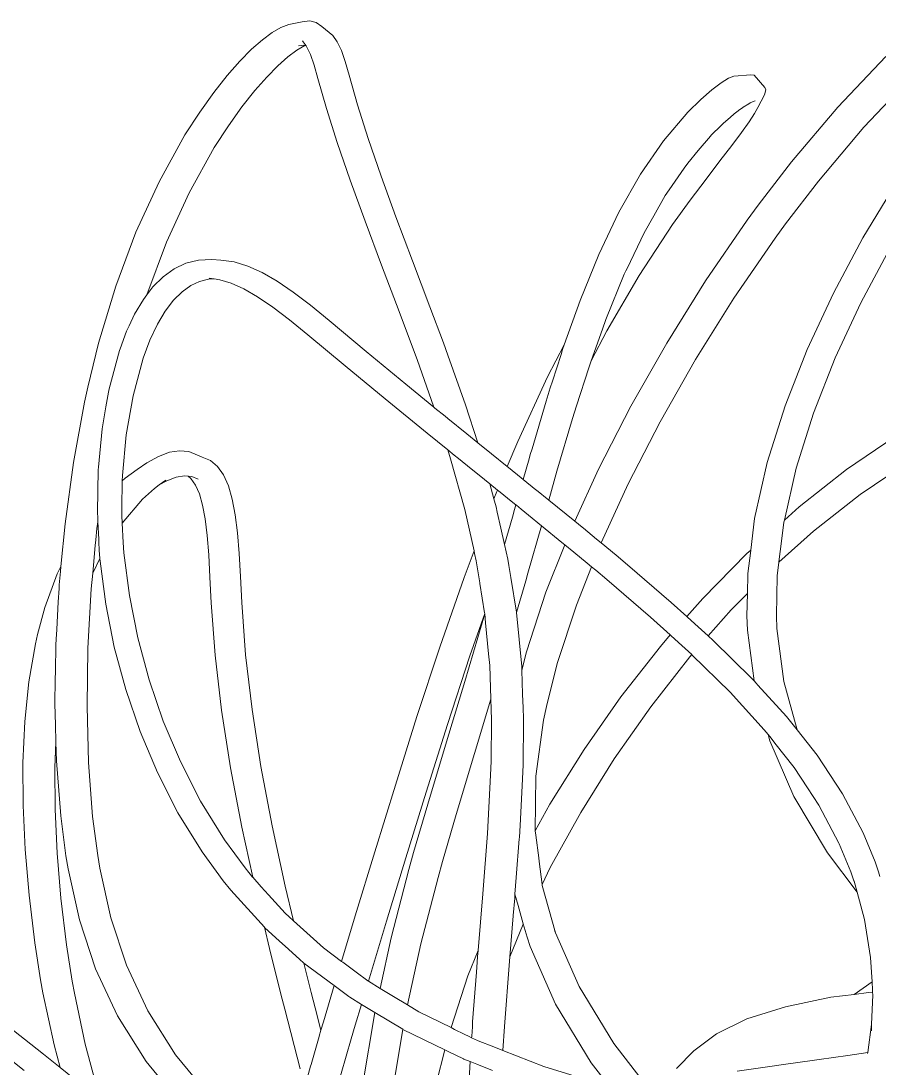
# Model space of a CAD drawing. Header units: millimetres. Extents: x 930469 to 1523124, y -120375 to 411163.
# Drawn here: x 1425428.4 to 1425753.2, y -6006.1 to -5609.9 of the extents above; entities that cross this region are included whole.
import ezdxf

# ---------------------------------------------------------------- set-up
doc = ezdxf.new("R2010")
doc.units = ezdxf.units.MM
doc.layers.add('A-NET THAY', color=8, linetype='Continuous', lineweight=0)
doc.layers.add('COT VACH', color=8, linetype='Continuous', lineweight=0)

# ---------------------------------------------------------------- blocks, each defined once
blk = doc.blocks.new('fgholol')
at = {"layer": 'A-NET THAY', "ltscale": 3}
for p, q in [((1043494.47, 33435.07), (1043497.42, 33436.15)), ((1043502.58, 33437.23), (1043497.42, 33436.15)), ((1043502.58, 33437.23), (1043505.43, 33437.52)), ((1043505.43, 33437.52), (1043507.85, 33436.89)), ((1043507.85, 33436.89), (1043509.91, 33435.38)), ((1043487.45, 33430.39), (1043491.15, 33433.15)), ((1043491.15, 33433.15), (1043494.47, 33435.07)), ((1043514.09, 33431.95), (1043509.91, 33435.38)), ((1043514.09, 33431.95), (1043515.83, 33429.6)), ((1043483.38, 33426.78), (1043487.45, 33430.39)), ((1043503.54, 33428.19), (1043500.49, 33426.43)), ((1043501.08, 33428.11), (1043503.18, 33428.32)), ((1043502.61, 33430.01), (1043502.89, 33429.63)), ((1043502.89, 33429.63), (1043504.01, 33428.11)), ((1043503.18, 33428.32), (1043503.6, 33428.21)), ((1043503.6, 33428.21), (1043503.54, 33428.19)), ((1043503.6, 33428.21), (1043504.01, 33428.11)), ((1043504.01, 33428.11), (1043504.2, 33427.86)), ((1043504.2, 33427.86), (1043505.66, 33424.8)), ((1043515.83, 33429.6), (1043517.38, 33426.37)), ((1043478.95, 33422.3), (1043483.38, 33426.78)), ((1043497.07, 33423.88), (1043493.28, 33420.52)), ((1043500.49, 33426.43), (1043497.07, 33423.88)), ((1043505.66, 33424.8), (1043507.06, 33420.77)), ((1043517.38, 33426.37), (1043518.82, 33422.2)), ((1043705.26, 33404.91), (1043723.45, 33424.12)), ((1043474.18, 33416.88), (1043478.95, 33422.3)), ((1043493.28, 33420.52), (1043489.11, 33416.3)), ((1043507.06, 33420.77), (1043508.49, 33415.69)), ((1043518.82, 33422.2), (1043520.27, 33417.06)), ((1043469.1, 33410.49), (1043474.18, 33416.88)), ((1043489.11, 33416.3), (1043484.58, 33411.16)), ((1043520.27, 33417.06), (1043523.46, 33405.76)), ((1043665.95, 33416.62), (1043663.92, 33415.81)), ((1043672.33, 33417.09), (1043665.95, 33416.62)), ((1043673.65, 33417.04), (1043672.33, 33417.09)), ((1043677.64, 33412.36), (1043673.65, 33417.04)), ((1043732.86, 33416.04), (1043715.08, 33397.27)), ((1043508.49, 33415.69), (1043511.69, 33404.36)), ((1043661.11, 33414.1), (1043657.57, 33411.45)), ((1043663.92, 33415.81), (1043661.11, 33414.1)), ((1043678.03, 33411.41), (1043677.64, 33412.36)), ((1043463.75, 33403.04), (1043469.1, 33410.49)), ((1043484.58, 33411.16), (1043479.73, 33405.04)), ((1043657.57, 33411.45), (1043653.35, 33407.8)), ((1043675.03, 33404.8), (1043677.5, 33409.54)), ((1043677.5, 33409.54), (1043678.03, 33411.41)), ((1043479.73, 33405.04), (1043474.58, 33397.88)), ((1043511.69, 33404.36), (1043515.76, 33391.52)), ((1043523.46, 33405.76), (1043527.5, 33393)), ((1043653.35, 33407.8), (1043648.48, 33403.06)), ((1043668.22, 33403.98), (1043669.12, 33404.65)), ((1043669.12, 33404.65), (1043669.44, 33404.89)), ((1043669.44, 33404.89), (1043671.54, 33406.17)), ((1043671.54, 33406.17), (1043672.1, 33406.51)), ((1043672.1, 33406.51), (1043673.61, 33407.11)), ((1043673.61, 33407.11), (1043674.01, 33407.27)), ((1043675.03, 33404.8), (1043673.78, 33402.44)), ((1043687.74, 33384.17), (1043705.26, 33404.91)), ((1043458.14, 33394.42), (1043463.75, 33403.04)), ((1043648.48, 33403.06), (1043639.31, 33392.2)), ((1043661.99, 33398.85), (1043664.48, 33401)), ((1043664.48, 33401), (1043666.05, 33402.36)), ((1043666.05, 33402.36), (1043667.02, 33403.08)), ((1043667.02, 33403.08), (1043668.22, 33403.98)), ((1043673.78, 33402.44), (1043671.71, 33399.29)), ((1043474.58, 33397.88), (1043469.22, 33389.65)), ((1043657.34, 33394.31), (1043661.13, 33398.01)), ((1043661.13, 33398.01), (1043661.99, 33398.85)), ((1043671.71, 33399.29), (1043668.83, 33395.29)), ((1043715.08, 33397.27), (1043697.9, 33376.92)), ((1043448.37, 33376.69), (1043458.14, 33394.42)), ((1043527.5, 33393), (1043532.37, 33378.83)), ((1043639.31, 33392.2), (1043630.58, 33379.53)), ((1043652.41, 33388.47), (1043657.02, 33393.93)), ((1043657.02, 33393.93), (1043657.34, 33394.31)), ((1043668.83, 33395.29), (1043665.14, 33390.4)), ((1043469.22, 33389.65), (1043459.72, 33372.42)), ((1043515.76, 33391.52), (1043520.66, 33377.26)), ((1043648.43, 33383.76), (1043652.41, 33388.47)), ((1043665.14, 33390.4), (1043660.64, 33384.56)), ((1043660.64, 33384.56), (1043655.38, 33377.68)), ((1043641.42, 33373.58), (1043647.08, 33381.8)), ((1043647.08, 33381.8), (1043648.43, 33383.76)), ((1043675.12, 33367.77), (1043687.74, 33384.17)), ((1043439.62, 33357.55), (1043448.37, 33376.69)), ((1043520.66, 33377.26), (1043526.31, 33361.74)), ((1043532.37, 33378.83), (1043538.01, 33363.37)), ((1043630.58, 33379.53), (1043622.39, 33365.12)), ((1043655.38, 33377.68), (1043649.37, 33369.67)), ((1043697.9, 33376.92), (1043685.49, 33360.79)), ((1043459.72, 33372.42), (1043451.2, 33353.77)), ((1043639.93, 33371.41), (1043641.42, 33373.58)), ((1043714.77, 33355.41), (1043727.06, 33375.73)), ((1043635.57, 33363.75), (1043639.93, 33371.41)), ((1043649.37, 33369.67), (1043642.71, 33360.49)), ((1043622.39, 33365.12), (1043614.76, 33349.12)), ((1043670.98, 33362.1), (1043675.12, 33367.77)), ((1043526.31, 33361.74), (1043532.57, 33345.12)), ((1043538.01, 33363.37), (1043544.25, 33346.79)), ((1043642.71, 33360.49), (1043630.04, 33341.24)), ((1043631.92, 33357.34), (1043635.57, 33363.75)), ((1043655.22, 33339.16), (1043670.98, 33362.1)), ((1043685.49, 33360.79), (1043681.5, 33355.34)), ((1043431.98, 33337.13), (1043439.62, 33357.55)), ((1043625.51, 33343.89), (1043631.92, 33357.34)), ((1043451.2, 33353.77), (1043443.78, 33333.93)), ((1043681.5, 33355.34), (1043665.94, 33332.68)), ((1043703.59, 33334.49), (1043714.77, 33355.41)), ((1043614.76, 33349.12), (1043607.68, 33331.73)), ((1043713.93, 33330.88), (1043724.92, 33351.45)), ((1043454.06, 33343.72), (1043458.55, 33345.84)), ((1043458.55, 33345.84), (1043463.33, 33347.02)), ((1043463.33, 33347.02), (1043468.34, 33347.24)), ((1043471.72, 33347.03), (1043468.34, 33347.24)), ((1043471.72, 33347.03), (1043476.73, 33346.32)), ((1043476.73, 33346.32), (1043481.93, 33344.73)), ((1043481.93, 33344.73), (1043487.35, 33342.28)), ((1043532.57, 33345.12), (1043539.22, 33327.62)), ((1043544.25, 33346.79), (1043550.9, 33329.3)), ((1043446, 33336.85), (1043449.88, 33340.71)), ((1043449.88, 33340.71), (1043454.06, 33343.72)), ((1043487.35, 33342.28), (1043493.04, 33339.01)), ((1043617.49, 33324.57), (1043624.44, 33341.66)), ((1043630.04, 33341.24), (1043617.81, 33320.28)), ((1043624.44, 33341.66), (1043625.08, 33342.99)), ((1043625.08, 33342.99), (1043625.51, 33343.89)), ((1043425.49, 33315.64), (1043431.98, 33337.13)), ((1043443.78, 33333.93), (1043446, 33336.85)), ((1043457.05, 33335.06), (1043460.33, 33337.41)), ((1043460.33, 33337.41), (1043463.66, 33338.98)), ((1043463.66, 33338.98), (1043467.07, 33339.83)), ((1043467.07, 33339.83), (1043469.19, 33339.92)), ((1043467.28, 33340.19), (1043469.19, 33339.92)), ((1043469.19, 33339.92), (1043471.31, 33339.62)), ((1043471.31, 33339.62), (1043475.68, 33338.28)), ((1043475.68, 33338.28), (1043480.45, 33336.13)), ((1043493.04, 33339.01), (1043499.11, 33334.9)), ((1043640.49, 33315.58), (1043655.22, 33339.16)), ((1043442.41, 33332.14), (1043443.7, 33333.82)), ((1043443.7, 33333.82), (1043443.78, 33333.93)), ((1043453.84, 33331.86), (1043457.05, 33335.06)), ((1043480.45, 33336.13), (1043485.67, 33333.12)), ((1043485.67, 33333.12), (1043491.4, 33329.24)), ((1043499.11, 33334.9), (1043505.63, 33329.96)), ((1043693.7, 33313.23), (1043703.59, 33334.49)), ((1043439.11, 33326.59), (1043442.41, 33332.14)), ((1043450.72, 33327.76), (1043453.84, 33331.86)), ((1043491.4, 33329.24), (1043497.7, 33324.47)), ((1043505.63, 33329.96), (1043512.69, 33324.19)), ((1043550.9, 33329.3), (1043555.99, 33315.69)), ((1043607.68, 33331.73), (1043601.7, 33314.92)), ((1043665.94, 33332.68), (1043651.41, 33309.43)), ((1043704.22, 33310.02), (1043713.93, 33330.88)), ((1043437.02, 33322.14), (1043439.11, 33326.59)), ((1043447.73, 33322.74), (1043450.72, 33327.76)), ((1043539.22, 33327.62), (1043544.31, 33314.04)), ((1043436.09, 33320.17), (1043437.02, 33322.14)), ((1043444.93, 33316.78), (1043447.73, 33322.74)), ((1043497.7, 33324.47), (1043504.68, 33318.77)), ((1043512.69, 33324.19), (1043526.75, 33312.43)), ((1043616.16, 33320.84), (1043617.49, 33324.57)), ((1043433.59, 33313.46), (1043436.09, 33320.17)), ((1043504.68, 33318.77), (1043518.79, 33306.97)), ((1043611.92, 33308.9), (1043616.16, 33320.84)), ((1043617.81, 33320.28), (1043611.92, 33308.9)), ((1043421.39, 33298.96), (1043425.49, 33315.64)), ((1043433.36, 33312.85), (1043433.59, 33313.46)), ((1043442.35, 33309.87), (1043444.93, 33316.78)), ((1043544.31, 33314.04), (1043545.99, 33309.46)), ((1043555.99, 33315.69), (1043557.69, 33311.07)), ((1043595.43, 33302.8), (1043601.7, 33314.92)), ((1043601.09, 33313.18), (1043600.49, 33311.34)), ((1043601.7, 33314.92), (1043601.09, 33313.18)), ((1043626.95, 33291.74), (1043640.49, 33315.58)), ((1043685.29, 33291.84), (1043693.7, 33313.23)), ((1043429.47, 33298.33), (1043433.36, 33312.85)), ((1043438.56, 33295.71), (1043442.35, 33309.87)), ((1043526.75, 33312.43), (1043541.76, 33300.04)), ((1043545.99, 33309.46), (1043552.39, 33291.37)), ((1043557.69, 33311.07), (1043564.33, 33292.31)), ((1043600.49, 33311.34), (1043597.22, 33301.19)), ((1043651.41, 33309.43), (1043638.04, 33285.89)), ((1043696, 33289.12), (1043704.22, 33310.02)), ((1043518.79, 33306.97), (1043533.89, 33294.5)), ((1043606.36, 33291.94), (1043610.99, 33306.29)), ((1043610.99, 33306.29), (1043611.92, 33308.9)), ((1043584.18, 33278.43), (1043595.43, 33302.8)), ((1043597.22, 33301.19), (1043596.39, 33298.64)), ((1043420.15, 33293.26), (1043421.39, 33298.96)), ((1043428.26, 33291.52), (1043429.25, 33297.08)), ((1043429.25, 33297.08), (1043429.47, 33298.33)), ((1043541.76, 33300.04), (1043552.39, 33291.37)), ((1043596.39, 33298.64), (1043594.85, 33293.65)), ((1043415.93, 33270.41), (1043420.15, 33293.26)), ((1043435.91, 33280.9), (1043438.56, 33295.71)), ((1043533.89, 33294.5), (1043549.85, 33281.48)), ((1043594.85, 33293.65), (1043589.51, 33275.64)), ((1043426.77, 33283.22), (1043428.26, 33291.52)), ((1043552.39, 33291.37), (1043552.79, 33291.04)), ((1043552.79, 33291.04), (1043556.62, 33287.93)), ((1043564.33, 33292.31), (1043568.96, 33277.93)), ((1043604.87, 33287.1), (1043606.36, 33291.94)), ((1043614.71, 33267.94), (1043626.95, 33291.74)), ((1043678.57, 33270.47), (1043685.29, 33291.84)), ((1043556.62, 33287.93), (1043557.63, 33287.1)), ((1043557.63, 33287.1), (1043564.88, 33281.23)), ((1043598.94, 33267.12), (1043604.87, 33287.1)), ((1043638.04, 33285.89), (1043625.96, 33262.39)), ((1043689.47, 33268.34), (1043696, 33289.12)), ((1043425.9, 33274.03), (1043426.77, 33283.22)), ((1043549.85, 33281.48), (1043557.62, 33275.2)), ((1043564.88, 33281.23), (1043568.96, 33277.93)), ((1043434.46, 33265.57), (1043435.91, 33280.9)), ((1043568.96, 33277.93), (1043574.2, 33273.7)), ((1043580.17, 33268.88), (1043584.18, 33278.43)), ((1043708.6, 33267.76), (1043727.01, 33280.29)), ((1043425.4, 33268.71), (1043425.9, 33274.03)), ((1043448.14, 33272.76), (1043452.27, 33274.29)), ((1043452.27, 33274.29), (1043456.13, 33274.9)), ((1043456.13, 33274.9), (1043459.68, 33274.57)), ((1043459.68, 33274.57), (1043462.88, 33273.25)), ((1043557.62, 33275.2), (1043560.05, 33273.24)), ((1043557.62, 33275.2), (1043558.71, 33271.82)), ((1043574.2, 33273.7), (1043580.17, 33268.88)), ((1043588.86, 33273.45), (1043588.4, 33271.84)), ((1043589.51, 33275.64), (1043588.86, 33273.45)), ((1043412.76, 33247.29), (1043415.93, 33270.41)), ((1043443.76, 33270.32), (1043440.06, 33267.81)), ((1043443.76, 33270.32), (1043448.14, 33272.76)), ((1043462.88, 33273.25), (1043462.9, 33273.23)), ((1043464.73, 33272.47), (1043462.9, 33273.23)), ((1043464.73, 33272.47), (1043467.82, 33271.2)), ((1043467.82, 33271.2), (1043470.52, 33268.95)), ((1043558.71, 33271.82), (1043564.06, 33252.61)), ((1043560.05, 33273.24), (1043561.67, 33271.93)), ((1043561.67, 33271.93), (1043566.5, 33268.02)), ((1043588.4, 33271.84), (1043586.17, 33264.04)), ((1043673.77, 33249.22), (1043678.57, 33270.47)), ((1043713.7, 33258.28), (1043731.66, 33270.49)), ((1043425.05, 33251.66), (1043425.3, 33267.62)), ((1043425.3, 33267.62), (1043425.4, 33268.71)), ((1043434.43, 33263.49), (1043434.46, 33265.57)), ((1043435.55, 33264.5), (1043440.06, 33267.81)), ((1043470.52, 33268.95), (1043472.8, 33265.74)), ((1043472.8, 33265.74), (1043474.65, 33261.6)), ((1043566.5, 33268.02), (1043569.52, 33265.59)), ((1043569.52, 33265.59), (1043573.51, 33262.37)), ((1043580.17, 33268.88), (1043580.59, 33268.54)), ((1043580.59, 33268.54), (1043585.39, 33264.67)), ((1043595.83, 33256.22), (1043598.94, 33267.12)), ((1043605.67, 33248.23), (1043614.71, 33267.94)), ((1043685.03, 33248.67), (1043689.47, 33268.34)), ((1043690.62, 33253.68), (1043708.6, 33267.76)), ((1043434.29, 33254.03), (1043434.42, 33262.65)), ((1043434.42, 33262.65), (1043434.43, 33263.49)), ((1043434.43, 33263.49), (1043435.55, 33264.5)), ((1043448.46, 33261.97), (1043446.65, 33260.63)), ((1043450.98, 33263.81), (1043448.46, 33261.97)), ((1043448.46, 33261.97), (1043451.24, 33263.51)), ((1043451.24, 33263.51), (1043454.83, 33264.85)), ((1043454.83, 33264.85), (1043458.03, 33265.35)), ((1043458.03, 33265.35), (1043459.37, 33265.23)), ((1043459.37, 33265.23), (1043460.81, 33265.09)), ((1043459.37, 33265.23), (1043460.35, 33264.41)), ((1043460.35, 33264.41), (1043462.13, 33261.9)), ((1043460.81, 33265.09), (1043463.18, 33264.11)), ((1043462.13, 33261.9), (1043463.61, 33258.58)), ((1043474.65, 33261.6), (1043476.09, 33256.56)), ((1043573.51, 33262.37), (1043576.44, 33260.01)), ((1043573.51, 33262.37), (1043575.1, 33256.68)), ((1043585.39, 33264.67), (1043586.17, 33264.04)), ((1043586.17, 33264.04), (1043591, 33260.15)), ((1043625.96, 33262.39), (1043615.69, 33240)), ((1043446.65, 33260.63), (1043442.13, 33256.54)), ((1043463.61, 33258.58), (1043464.82, 33254.35)), ((1043575.1, 33256.68), (1043576.21, 33259.47)), ((1043576.21, 33259.47), (1043576.44, 33260.01)), ((1043576.44, 33260.01), (1043576.86, 33259.67)), ((1043576.86, 33259.67), (1043578.89, 33258.03)), ((1043578.89, 33258.03), (1043581.67, 33255.78)), ((1043591, 33260.15), (1043591.25, 33259.94)), ((1043591.25, 33259.94), (1043595.83, 33256.22)), ((1043696.08, 33244.47), (1043713.7, 33258.28)), ((1043434.23, 33250.41), (1043434.29, 33254.03)), ((1043442.13, 33256.54), (1043434.38, 33247.46)), ((1043464.82, 33254.35), (1043465.79, 33249.14)), ((1043476.09, 33256.56), (1043477.19, 33250.65)), ((1043575.1, 33256.68), (1043575.32, 33255.86)), ((1043575.32, 33255.86), (1043575.94, 33253.64)), ((1043575.94, 33253.64), (1043576.38, 33251.69)), ((1043581.67, 33255.78), (1043583.41, 33254.38)), ((1043583.41, 33254.38), (1043582.93, 33252.68)), ((1043583.41, 33254.38), (1043583.59, 33254.24)), ((1043583.59, 33254.24), (1043585.43, 33252.74)), ((1043595.83, 33256.22), (1043605.67, 33248.23)), ((1043685.03, 33248.67), (1043690.62, 33253.68)), ((1043425.05, 33251.66), (1043425.13, 33249.39)), ((1043434.22, 33249.85), (1043434.23, 33250.41)), ((1043434.23, 33250.41), (1043434.38, 33247.46)), ((1043477.19, 33250.65), (1043478.02, 33243.83)), ((1043564.06, 33252.61), (1043567.57, 33236.96)), ((1043576.38, 33251.69), (1043577.73, 33245.65)), ((1043582.1, 33249.77), (1043579.14, 33239.36)), ((1043582.93, 33252.68), (1043582.1, 33249.77)), ((1043585.43, 33252.74), (1043588.23, 33250.47)), ((1043588.23, 33250.47), (1043593.06, 33246.54)), ((1043411.22, 33231.11), (1043412.76, 33247.29)), ((1043425.2, 33248), (1043424.85, 33245.48)), ((1043425.2, 33248), (1043425.13, 33249.39)), ((1043425.52, 33241.48), (1043425.2, 33248)), ((1043434.38, 33247.46), (1043434.74, 33240.18)), ((1043465.79, 33249.14), (1043466.55, 33242.88)), ((1043577.73, 33245.65), (1043579.14, 33239.36)), ((1043593.06, 33246.54), (1043587.94, 33228.54)), ((1043593.06, 33246.54), (1043600.83, 33240.23)), ((1043605.67, 33248.23), (1043608.49, 33245.94)), ((1043608.49, 33245.94), (1043608.96, 33245.55)), ((1043672.3, 33237.27), (1043673.77, 33249.22)), ((1043683.96, 33240.72), (1043684.83, 33247.81)), ((1043684.83, 33247.81), (1043685.03, 33248.67)), ((1043424.85, 33245.48), (1043424.44, 33241.19)), ((1043466.55, 33242.88), (1043467.14, 33235.53)), ((1043478.02, 33243.83), (1043478.64, 33236.05)), ((1043608.96, 33245.55), (1043613.96, 33241.42)), ((1043682.98, 33232.75), (1043696.08, 33244.47)), ((1043424.24, 33239.08), (1043423.25, 33228.59)), ((1043424.44, 33241.19), (1043424.24, 33239.08)), ((1043425.58, 33240.29), (1043425.52, 33241.48)), ((1043425.73, 33237.25), (1043425.58, 33240.29)), ((1043434.74, 33240.18), (1043435.08, 33236.23)), ((1043579.14, 33239.36), (1043580.37, 33233.86)), ((1043594.76, 33221.37), (1043601.91, 33239.34)), ((1043600.83, 33240.23), (1043601.91, 33239.34)), ((1043601.91, 33239.34), (1043605.29, 33236.55)), ((1043613.96, 33241.42), (1043615.69, 33240)), ((1043615.69, 33240), (1043621.35, 33235.33)), ((1043682.99, 33232.8), (1043683.96, 33240.72)), ((1043426, 33234.1), (1043423.25, 33228.59)), ((1043426, 33234.1), (1043425.73, 33237.25)), ((1043426.09, 33233.14), (1043426, 33234.1)), ((1043435.08, 33236.23), (1043437.16, 33220.16)), ((1043467.14, 33235.53), (1043467.63, 33227.04)), ((1043478.64, 33236.05), (1043479.15, 33227.26)), ((1043563.79, 33226.95), (1043567.57, 33236.96)), ((1043567.57, 33236.96), (1043567.77, 33236.06)), ((1043567.77, 33236.06), (1043568.41, 33233.2)), ((1043580.37, 33233.86), (1043580.76, 33231.44)), ((1043605.29, 33236.55), (1043610.36, 33232.37)), ((1043621.35, 33235.33), (1043625.6, 33231.76)), ((1043654.12, 33219), (1043670.87, 33235.96)), ((1043672.3, 33237.27), (1043670.87, 33235.96)), ((1043671.22, 33228.47), (1043672.29, 33237.17)), ((1043672.29, 33237.17), (1043672.3, 33237.27)), ((1043409.83, 33228.32), (1043411.22, 33231.11)), ((1043411.04, 33229.15), (1043411.22, 33231.11)), ((1043428.2, 33216.87), (1043426.09, 33233.14)), ((1043568.41, 33233.2), (1043569.76, 33224.87)), ((1043580.76, 33231.44), (1043581.5, 33226.88)), ((1043612.05, 33230.97), (1043606.3, 33216.5)), ((1043610.36, 33232.37), (1043612.05, 33230.97)), ((1043612.05, 33230.97), (1043613.67, 33229.64)), ((1043625.6, 33231.76), (1043642.23, 33217.5)), ((1043682.34, 33227.53), (1043682.98, 33232.75)), ((1043682.98, 33232.75), (1043682.99, 33232.8)), ((1043405.12, 33215.56), (1043409.83, 33228.32)), ((1043410.57, 33224.2), (1043411.04, 33229.15)), ((1043423.25, 33228.59), (1043422.69, 33222.69)), ((1043467.63, 33227.04), (1043468.11, 33217.32)), ((1043479.15, 33227.26), (1043479.63, 33217.42)), ((1043554.59, 33200.58), (1043563.79, 33226.95)), ((1043581.5, 33226.88), (1043583.62, 33213.77)), ((1043587.12, 33225.66), (1043587.94, 33228.54)), ((1043613.67, 33229.64), (1043617.88, 33226.11)), ((1043617.88, 33226.11), (1043634.42, 33211.92)), ((1043671.03, 33220.89), (1043671.18, 33228.14)), ((1043671.18, 33228.14), (1043671.22, 33228.47)), ((1043682.03, 33212.46), (1043682.34, 33227.53)), ((1043410.21, 33217.78), (1043410.49, 33222.71)), ((1043410.49, 33222.71), (1043410.57, 33224.2)), ((1043422.69, 33222.69), (1043421.44, 33200.2)), ((1043569.76, 33224.87), (1043569.8, 33224.62)), ((1043569.8, 33224.62), (1043571.58, 33213.56)), ((1043583.63, 33213.67), (1043587.12, 33225.66)), ((1043437.16, 33220.16), (1043440.35, 33204.14)), ((1043587.42, 33198.85), (1043594.76, 33221.37)), ((1043648.06, 33212.2), (1043654.12, 33219)), ((1043671.03, 33220.89), (1043664.87, 33214.66)), ((1043670.85, 33212.42), (1043671.03, 33220.89)), ((1043402.35, 33205.4), (1043405.12, 33215.56)), ((1043409.63, 33207.21), (1043410.21, 33217.78)), ((1043431.43, 33200.62), (1043428.2, 33216.87)), ((1043468.11, 33217.32), (1043469.6, 33197.55)), ((1043479.63, 33217.42), (1043481.12, 33197.72)), ((1043606.3, 33216.5), (1043599.08, 33194.36)), ((1043642.23, 33217.5), (1043648.06, 33212.2)), ((1043664.87, 33214.66), (1043656.15, 33204.86)), ((1043571.61, 33213.31), (1043566, 33197.24)), ((1043571.62, 33213.24), (1043570.61, 33209.77)), ((1043571.58, 33213.56), (1043571.61, 33213.31)), ((1043571.61, 33213.31), (1043571.62, 33213.24)), ((1043571.62, 33213.24), (1043571.96, 33209.73)), ((1043583.62, 33213.77), (1043583.63, 33213.67)), ((1043585.6, 33193.3), (1043583.63, 33213.67)), ((1043634.42, 33211.92), (1043641.83, 33205.19)), ((1043648.06, 33212.2), (1043648.31, 33211.98)), ((1043648.31, 33211.98), (1043652.35, 33208.31)), ((1043671.08, 33207.02), (1043670.85, 33212.42)), ((1043682.23, 33207.63), (1043682.03, 33212.46)), ((1043409.43, 33203.62), (1043409.63, 33207.21)), ((1043570.61, 33209.77), (1043564.03, 33187.61)), ((1043571.96, 33209.73), (1043573.08, 33198.09)), ((1043652.35, 33208.31), (1043656.15, 33204.86)), ((1043673.55, 33187.79), (1043671.08, 33207.02)), ((1043684.8, 33187.63), (1043682.23, 33207.63)), ((1043401.55, 33201.88), (1043402.35, 33205.4)), ((1043409.31, 33201.42), (1043409.43, 33203.62)), ((1043440.35, 33204.14), (1043444.61, 33188.26)), ((1043638.15, 33200.81), (1043641.83, 33205.19)), ((1043641.83, 33205.19), (1043642.14, 33204.91)), ((1043642.14, 33204.91), (1043646.23, 33201.2)), ((1043656.15, 33204.86), (1043658.03, 33203.15)), ((1043658.03, 33203.15), (1043672.67, 33188.75)), ((1043399.05, 33187.5), (1043401.55, 33201.88)), ((1043409.14, 33191.3), (1043409.31, 33201.42)), ((1043421.44, 33200.2), (1043421.09, 33178.24)), ((1043435.75, 33184.54), (1043431.43, 33200.62)), ((1043545.97, 33174.28), (1043554.59, 33200.58)), ((1043573.08, 33198.09), (1043573.51, 33193.59)), ((1043585.65, 33191.84), (1043587.42, 33198.85)), ((1043623.17, 33181.72), (1043638.15, 33200.81)), ((1043646.23, 33201.2), (1043650.01, 33197.77)), ((1043469.6, 33197.55), (1043472.03, 33176.7)), ((1043481.12, 33197.72), (1043483.54, 33177)), ((1043566, 33197.24), (1043557.49, 33171.27)), ((1043599.08, 33194.36), (1043594.98, 33178.14)), ((1043649.25, 33196.87), (1043634.45, 33178.01)), ((1043650.01, 33197.77), (1043649.25, 33196.87)), ((1043650.01, 33197.77), (1043650.06, 33197.72)), ((1043650.06, 33197.72), (1043664.49, 33183.53)), ((1043409.1, 33188.43), (1043409.14, 33191.3)), ((1043573.51, 33193.59), (1043573.81, 33185.22)), ((1043585.6, 33193.3), (1043585.65, 33191.84)), ((1043585.65, 33191.84), (1043585.97, 33182.74)), ((1043397.53, 33172.45), (1043399.05, 33187.5)), ((1043408.95, 33179.16), (1043409.1, 33188.43)), ((1043444.61, 33188.26), (1043449.96, 33172.61)), ((1043564.03, 33187.61), (1043557.13, 33164.8)), ((1043672.67, 33188.75), (1043673.55, 33187.79)), ((1043673.55, 33187.79), (1043674.29, 33186.98)), ((1043674.29, 33186.98), (1043675.02, 33186.17)), ((1043675.02, 33186.17), (1043683.21, 33177.19)), ((1043689.85, 33169.24), (1043684.8, 33187.63)), ((1043441.16, 33168.69), (1043435.75, 33184.54)), ((1043573.81, 33185.22), (1043573.95, 33180.99)), ((1043585.97, 33182.74), (1043586.14, 33177.64)), ((1043664.49, 33183.53), (1043677.44, 33169.32)), ((1043409.16, 33171.14), (1043408.95, 33179.16)), ((1043421.09, 33178.24), (1043421.66, 33156.98)), ((1043567.74, 33160.28), (1043573.96, 33180.84)), ((1043573.95, 33180.99), (1043573.96, 33180.84)), ((1043573.96, 33180.84), (1043574.23, 33173.13)), ((1043609.19, 33161.79), (1043623.17, 33181.72)), ((1043472.03, 33176.7), (1043475.41, 33154.94)), ((1043483.54, 33177), (1043486.89, 33155.36)), ((1043537.81, 33148.38), (1043545.97, 33174.28)), ((1043586.14, 33177.64), (1043586.29, 33173.53)), ((1043594.98, 33178.14), (1043593.91, 33172.89)), ((1043634.45, 33178.01), (1043620.66, 33158.36)), ((1043683.21, 33177.19), (1043685.87, 33174.28)), ((1043685.87, 33174.28), (1043689.85, 33169.24)), ((1043396.86, 33156.83), (1043397.53, 33172.45)), ((1043409.34, 33164.57), (1043409.16, 33171.14)), ((1043449.96, 33172.61), (1043456.42, 33157.27)), ((1043557.49, 33171.27), (1043549.44, 33145.7)), ((1043574.23, 33173.13), (1043574.04, 33157.37)), ((1043586.33, 33172.38), (1043586.14, 33156.3)), ((1043586.29, 33173.53), (1043586.33, 33172.38)), ((1043593.91, 33172.89), (1043591.02, 33151.79)), ((1043447.71, 33153.14), (1043441.16, 33168.69)), ((1043677.44, 33169.32), (1043678.89, 33167.49)), ((1043678.89, 33167.49), (1043680, 33166.08)), ((1043679.52, 33165.18), (1043678.89, 33167.49)), ((1043689.85, 33169.24), (1043697.39, 33159.71)), ((1043409.34, 33164.57), (1043408.93, 33155.09)), ((1043409.52, 33157.57), (1043409.34, 33164.57)), ((1043557.13, 33164.8), (1043550.04, 33141.2)), ((1043688.63, 33144.05), (1043679.52, 33165.18)), ((1043680, 33166.08), (1043681.43, 33164.27)), ((1043681.43, 33164.27), (1043688.69, 33155.09)), ((1043560.83, 33137.27), (1043567.74, 33160.28)), ((1043596.31, 33141.2), (1043609.19, 33161.79)), ((1043697.39, 33159.71), (1043707.05, 33145.06)), ((1043396.94, 33140.67), (1043396.86, 33156.83)), ((1043408.93, 33155.09), (1043409.02, 33139.14)), ((1043411.13, 33136.75), (1043409.52, 33157.57)), ((1043421.66, 33156.98), (1043423.23, 33136.52)), ((1043456.42, 33157.27), (1043464.1, 33142.29)), ((1043475.41, 33154.94), (1043479.65, 33132.49)), ((1043486.89, 33155.36), (1043491.12, 33133.01)), ((1043574.04, 33157.37), (1043573.86, 33152.08)), ((1043586.13, 33156.05), (1043585.95, 33150.8)), ((1043586.14, 33156.3), (1043586.13, 33156.05)), ((1043620.66, 33158.36), (1043607.95, 33138.04)), ((1043688.69, 33155.09), (1043693.84, 33147.29)), ((1043455.51, 33137.92), (1043447.71, 33153.14)), ((1043573.86, 33152.08), (1043572.65, 33130.12)), ((1043585.95, 33150.8), (1043585.1, 33135.47)), ((1043591.02, 33151.79), (1043590.74, 33131.13)), ((1043530.05, 33123.17), (1043537.81, 33148.38)), ((1043693.84, 33147.29), (1043698.13, 33140.79)), ((1043549.44, 33145.7), (1043541.78, 33120.83)), ((1043701.29, 33122.7), (1043688.63, 33144.05)), ((1043707.05, 33145.06), (1043714.79, 33130.34)), ((1043397.72, 33123.98), (1043396.94, 33140.67)), ((1043409.02, 33139.14), (1043409.78, 33122.67)), ((1043464.1, 33142.29), (1043473.14, 33127.69)), ((1043550.04, 33141.2), (1043544.72, 33122.84)), ((1043590.74, 33131.13), (1043596.31, 33141.2)), ((1043698.13, 33140.79), (1043705.7, 33126.4)), ((1043413.11, 33121.66), (1043411.13, 33136.75)), ((1043423.23, 33136.52), (1043425.18, 33121.72)), ((1043464.71, 33123.07), (1043455.51, 33137.92)), ((1043555.65, 33119.42), (1043560.83, 33137.27)), ((1043585.1, 33135.47), (1043584.72, 33128.61)), ((1043607.95, 33138.04), (1043596.41, 33117.17)), ((1043479.65, 33132.49), (1043483.79, 33113.49)), ((1043491.12, 33133.01), (1043496.09, 33110.18)), ((1043590.74, 33131.13), (1043590.74, 33131.05)), ((1043590.74, 33131.05), (1043590.95, 33129.4)), ((1043473.14, 33127.69), (1043480.94, 33117.03)), ((1043572.65, 33130.12), (1043570.89, 33107.27)), ((1043584.68, 33128.03), (1043583.55, 33113.45)), ((1043584.72, 33128.61), (1043584.68, 33128.03)), ((1043590.95, 33129.4), (1043592.04, 33120.8)), ((1043714.79, 33130.34), (1043719.34, 33119.29)), ((1043399.17, 33106.68), (1043397.72, 33123.98)), ((1043472.66, 33112.19), (1043464.71, 33123.07)), ((1043522.64, 33098.85), (1043530.05, 33123.17)), ((1043544.72, 33122.84), (1043542.93, 33116.44)), ((1043705.7, 33126.4), (1043705.78, 33126.2)), ((1043705.78, 33126.2), (1043710.15, 33115.56)), ((1043409.78, 33122.67), (1043411.21, 33105.64)), ((1043413.96, 33116.65), (1043413.11, 33121.66)), ((1043425.18, 33121.72), (1043425.98, 33116.98)), ((1043541.78, 33120.83), (1043534.48, 33096.89)), ((1043553.99, 33113.47), (1043555.65, 33119.42)), ((1043592.04, 33120.8), (1043592.21, 33119.42)), ((1043592.21, 33119.42), (1043593.32, 33110.74)), ((1043712.53, 33107.82), (1043701.29, 33122.7)), ((1043719.34, 33119.29), (1043720.63, 33115.56)), ((1043418.24, 33097.42), (1043413.96, 33116.65)), ((1043425.98, 33116.98), (1043430.16, 33098.2)), ((1043480.94, 33117.03), (1043483.7, 33113.59)), ((1043542.93, 33116.44), (1043536.21, 33090.61)), ((1043596.41, 33117.17), (1043593.32, 33110.74)), ((1043710.15, 33115.56), (1043711.33, 33112.18)), ((1043720.63, 33115.56), (1043721.1, 33113.84)), ((1043475.58, 33108.56), (1043472.66, 33112.19)), ((1043483.7, 33113.59), (1043483.79, 33113.49)), ((1043483.79, 33113.49), (1043487.01, 33109.93)), ((1043547.46, 33088.36), (1043553.99, 33113.47)), ((1043583.55, 33113.45), (1043583.06, 33107.07)), ((1043711.33, 33112.18), (1043711.4, 33111.98)), ((1043711.4, 33111.98), (1043712.53, 33107.82)), ((1043488.22, 33094.61), (1043475.58, 33108.56)), ((1043487.01, 33109.93), (1043489.81, 33106.85)), ((1043496.09, 33110.18), (1043499.23, 33097.07)), ((1043570.89, 33107.27), (1043569.12, 33085.84)), ((1043583.06, 33107.07), (1043582.95, 33105.58)), ((1043584.25, 33102.85), (1043583.06, 33107.07)), ((1043593.32, 33110.74), (1043593.36, 33110.4)), ((1043593.36, 33110.4), (1043598.41, 33092.45)), ((1043712.53, 33107.82), (1043715.35, 33097.48)), ((1043401.35, 33088.69), (1043399.17, 33106.68)), ((1043411.21, 33105.64), (1043413.35, 33087.96)), ((1043489.81, 33106.85), (1043496.11, 33099.9)), ((1043582.95, 33105.58), (1043582.41, 33099.02)), ((1043496.11, 33099.9), (1043497.59, 33098.55)), ((1043582.41, 33099.02), (1043582.4, 33098.93)), ((1043586.2, 33095.93), (1043584.25, 33102.85)), ((1043424.34, 33078.88), (1043418.24, 33097.42)), ((1043430.16, 33098.2), (1043436.07, 33080.23)), ((1043497.59, 33098.55), (1043499.23, 33097.07)), ((1043499.23, 33097.07), (1043510.56, 33086.78)), ((1043517.42, 33081.67), (1043522.64, 33098.85)), ((1043534.48, 33096.89), (1043527.57, 33074.15)), ((1043582.4, 33098.93), (1043581.12, 33083.4)), ((1043586.14, 33095.81), (1043581.12, 33083.4)), ((1043586.2, 33095.93), (1043586.14, 33095.81)), ((1043587.62, 33090.89), (1043586.2, 33095.93)), ((1043715.35, 33097.48), (1043717.66, 33083.11)), ((1043488.29, 33094.54), (1043488.22, 33094.61)), ((1043488.22, 33094.61), (1043490.15, 33086.54)), ((1043493.99, 33089.36), (1043488.29, 33094.54)), ((1043598.41, 33092.45), (1043598.06, 33093.24)), ((1043607.42, 33072.17), (1043598.41, 33092.45)), ((1043403.55, 33074.68), (1043401.35, 33088.69)), ((1043413.35, 33087.96), (1043415.51, 33074.22)), ((1043496.15, 33087.4), (1043493.99, 33089.36)), ((1043501.48, 33082.56), (1043496.15, 33087.4)), ((1043536.21, 33090.61), (1043532, 33071.47)), ((1043542.37, 33065.19), (1043547.46, 33088.36)), ((1043588.77, 33087.26), (1043587.62, 33090.89)), ((1043598.46, 33065.43), (1043588.77, 33087.26)), ((1043490.15, 33086.54), (1043494.49, 33069.29)), ((1043510.56, 33086.78), (1043517.42, 33081.67)), ((1043565.22, 33076.21), (1043569.12, 33085.84)), ((1043568.92, 33083.48), (1043568.76, 33081.38)), ((1043569.12, 33085.84), (1043568.92, 33083.48)), ((1043581.12, 33083.4), (1043580.98, 33081.71)), ((1043436.07, 33080.23), (1043444.08, 33062.95)), ((1043503.13, 33081.06), (1043501.48, 33082.56)), ((1043503.2, 33081), (1043503.13, 33081.06)), ((1043503.13, 33081.06), (1043505.95, 33069.85)), ((1043514.64, 33072.49), (1043503.2, 33081)), ((1043517.42, 33081.67), (1043517.86, 33081.34)), ((1043517.86, 33081.34), (1043522.94, 33077.57)), ((1043568.76, 33081.38), (1043568.48, 33077.63)), ((1043580.98, 33081.71), (1043579.11, 33057.03)), ((1043717.66, 33083.11), (1043718.2, 33073.92)), ((1043432.63, 33061.01), (1043424.34, 33078.88)), ((1043522.94, 33077.57), (1043527.35, 33074.29)), ((1043558.86, 33056.62), (1043565.22, 33076.21)), ((1043568.48, 33077.63), (1043567.05, 33058.81)), ((1043404.42, 33069.81), (1043403.55, 33074.68)), ((1043415.51, 33074.22), (1043416.34, 33069.62)), ((1043510.54, 33058.83), (1043514.64, 33072.49)), ((1043515.09, 33072.15), (1043514.64, 33072.49)), ((1043520.17, 33068.37), (1043515.09, 33072.15)), ((1043527.35, 33074.29), (1043527.57, 33074.15)), ((1043527.57, 33074.15), (1043532, 33071.47)), ((1043532, 33071.47), (1043537.15, 33068.35)), ((1043620.52, 33050.66), (1043607.42, 33072.17)), ((1043711.39, 33069.19), (1043718.2, 33073.92)), ((1043718.2, 33073.92), (1043718.37, 33070.94)), ((1043408.6, 33050.08), (1043404.42, 33069.81)), ((1043416.34, 33069.62), (1043420.42, 33050.34)), ((1043494.49, 33069.29), (1043495.95, 33063.6)), ((1043505.95, 33069.85), (1043507.42, 33064.09)), ((1043520.56, 33068.08), (1043520.17, 33068.37)), ((1043524.95, 33065.42), (1043520.56, 33068.08)), ((1043537.15, 33068.35), (1043542.33, 33065.22)), ((1043685.45, 33064.54), (1043702.63, 33068.09)), ((1043702.63, 33068.09), (1043711.39, 33069.19)), ((1043711.39, 33069.19), (1043716.84, 33069.88)), ((1043716.84, 33069.88), (1043718.42, 33070.08)), ((1043718.49, 33069.01), (1043718.05, 33057.83)), ((1043718.37, 33070.94), (1043718.42, 33070.08)), ((1043718.42, 33070.08), (1043718.49, 33069.01)), ((1043495.95, 33063.6), (1043501.75, 33041.02)), ((1043507.42, 33064.09), (1043509.6, 33055.64)), ((1043524.95, 33065.42), (1043522.6, 33057.6)), ((1043530.05, 33062.34), (1043524.95, 33065.42)), ((1043542.33, 33065.22), (1043542.37, 33065.19)), ((1043542.37, 33065.19), (1043546.73, 33062.55)), ((1043611.95, 33043.28), (1043598.46, 33065.43)), ((1043670.87, 33059.91), (1043685.45, 33064.54)), ((1043443.5, 33043.76), (1043432.63, 33061.01)), ((1043444.08, 33062.95), (1043454.59, 33046.29)), ((1043530.05, 33062.34), (1043525.37, 33034.55)), ((1043535.27, 33059.18), (1043530.05, 33062.34)), ((1043546.73, 33062.55), (1043558.86, 33056.62)), ((1043659.32, 33054.26), (1043670.87, 33059.91)), ((1043404.61, 33046.6), (1043388.49, 33059.28)), ((1043508.92, 33053.34), (1043509.6, 33055.64)), ((1043509.6, 33055.64), (1043510.54, 33058.83)), ((1043522.6, 33057.6), (1043521.05, 33052.36)), ((1043540.56, 33055.97), (1043535.27, 33059.18)), ((1043536.98, 33034.12), (1043540.64, 33055.93)), ((1043540.62, 33055.94), (1043540.56, 33055.97)), ((1043540.64, 33055.93), (1043540.62, 33055.94)), ((1043556.51, 33048.17), (1043540.64, 33055.93)), ((1043558.86, 33056.62), (1043560.23, 33055.96)), ((1043560.23, 33055.96), (1043563.89, 33054.17)), ((1043566.93, 33056.89), (1043566.71, 33053.41)), ((1043567.05, 33058.81), (1043566.93, 33056.89)), ((1043579.11, 33057.03), (1043578.53, 33047.96)), ((1043718.05, 33057.83), (1043716.57, 33047.16)), ((1043718.05, 33057.83), (1043717.95, 33055.39)), ((1043397.32, 33040.44), (1043381.53, 33052.87)), ((1043505.87, 33042.64), (1043508.9, 33053.29)), ((1043508.9, 33053.29), (1043508.92, 33053.34)), ((1043521.05, 33052.36), (1043515.45, 33032.7)), ((1043563.89, 33054.17), (1043565.79, 33053.24)), ((1043565.79, 33053.24), (1043566.67, 33052.81)), ((1043566.71, 33053.41), (1043566.67, 33052.81)), ((1043566.67, 33052.81), (1043568.91, 33051.71)), ((1043568.91, 33051.71), (1043569.17, 33051.61)), ((1043569.17, 33051.61), (1043575.11, 33049.3)), ((1043650.72, 33047.86), (1043659.32, 33054.26)), ((1043410.91, 33041.54), (1043408.6, 33050.08)), ((1043420.42, 33050.34), (1043425.88, 33030.16)), ((1043553.42, 33035.8), (1043556.51, 33048.17)), ((1043558.01, 33047.44), (1043556.51, 33048.17)), ((1043575.11, 33049.3), (1043578.53, 33047.96)), ((1043578.53, 33047.96), (1043593.95, 33041.94)), ((1043632.51, 33035.15), (1043620.52, 33050.66)), ((1043644.23, 33041.09), (1043650.72, 33047.86)), ((1043410.91, 33041.54), (1043404.61, 33046.6)), ((1043457.3, 33027.13), (1043443.5, 33043.76)), ((1043454.59, 33046.29), (1043467.95, 33030.18)), ((1043563.52, 33044.75), (1043558.01, 33047.44)), ((1043563.66, 33044.69), (1043563.52, 33044.75)), ((1043566.1, 33043.74), (1043563.66, 33044.69)), ((1043566.1, 33043.74), (1043565.54, 33034.8)), ((1043568.61, 33042.76), (1043566.1, 33043.74)), ((1043696.41, 33044.28), (1043683.79, 33042.47)), ((1043696.41, 33044.28), (1043698.21, 33044.54)), ((1043709.03, 33046.08), (1043698.21, 33044.54)), ((1043716.57, 33047.16), (1043709.03, 33046.08)), ((1043716.57, 33047.16), (1043716.52, 33046.82)), ((1043416.25, 33037.26), (1043410.91, 33041.54)), ((1043503.47, 33034.22), (1043505.69, 33042.04)), ((1043505.69, 33042.04), (1043505.87, 33042.64)), ((1043574.55, 33040.45), (1043568.61, 33042.76)), ((1043593.95, 33041.94), (1043618.93, 33034.25)), ((1043618.93, 33034.25), (1043611.95, 33043.28)), ((1043667.15, 33040.1), (1043681.24, 33042.11)), ((1043681.24, 33042.11), (1043683.79, 33042.47))]:
    blk.add_line(p, q, dxfattribs=at)

msp = doc.modelspace()

# ---------------------------------------------------------------- block references
at = {"layer": 'COT VACH'}
msp.add_blockref('fgholol', (382032.3, -39047.4), dxfattribs=at)

doc.saveas('drawing.dxf')
